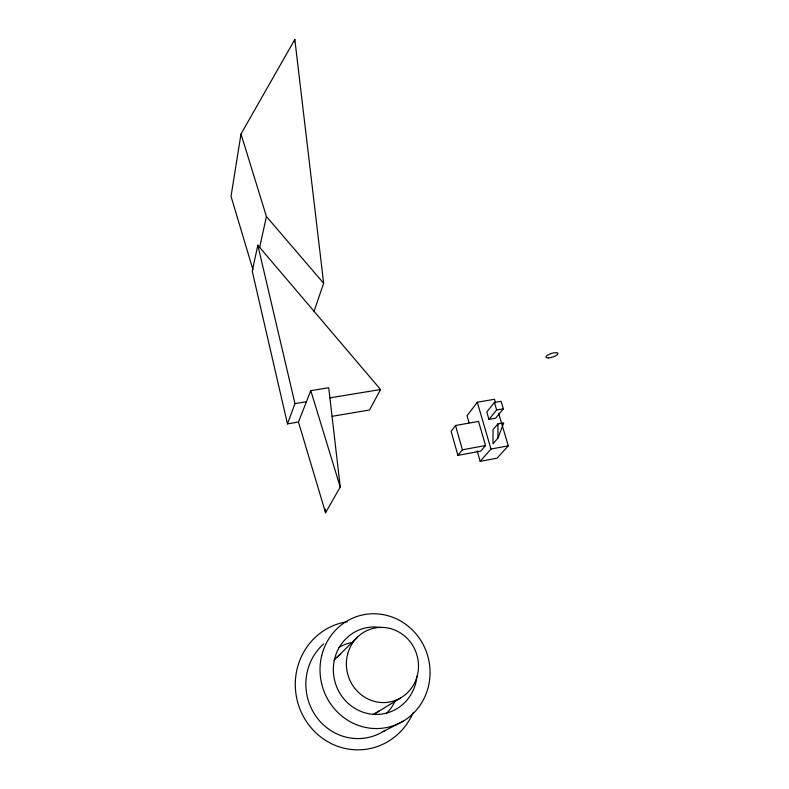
<?xml version="1.0" encoding="UTF-8"?>
<svg xmlns="http://www.w3.org/2000/svg" width="789" height="789" viewBox="0 0 789 789"><rect width="100%" height="100%" fill="white"/><g stroke="black" fill="none" stroke-linecap="round" stroke-linejoin="round"><path stroke-width="1.18" d="M314.042 311.32L323.648 283.271L294.83 39.45L241 133.992L231.029 196.343L252.963 269.73M294.336 41.856L294.83 39.45M332.159 416.316L369.538 409.984L380.554 389.519L257.825 245.211L252.233 271.14L287.472 423.89L298.459 422.026L310.797 390.634L328.737 387.724L340.237 487.04L325.571 512.761L298.459 422.026M259.67 247.381L266.435 216.531L241 133.992M287.472 423.89L294.968 403.613L257.825 245.211M497.928 438.122L503.767 422.835L497.928 423.88L493.026 429.67L493.007 443.753L497.928 438.122L497.928 423.88M455.519 425.498L451.13 431.327L457.886 455.361L480.748 451.13L485.541 445.548L478.528 421.415L455.519 425.498L462.403 449.809L457.886 455.361M495.482 402.775L494.447 399.283L477.315 402.232L467.049 415.714L469.07 422.736M494.407 402.459L486.783 412.016L488.953 419.413L495.531 418.249L503.352 408.82L501.094 401.305L494.407 402.459L496.646 409.994L488.953 419.413M477.138 450.815L480.166 461.338L490.985 449.04L508.303 445.834L498.599 413.249M508.303 445.834L497.021 458.172L480.166 461.338M336.942 657.296L357.604 637.019M375.682 713.148L400.417 698.097M383.04 731.65L403.238 721.146M462.403 449.809L485.541 445.548M496.646 409.994L503.352 408.82M294.968 403.613L306.438 401.719M330.009 397.843L380.554 389.519M266.435 216.531L323.648 283.271M310.797 390.634L340.237 487.04M477.315 402.232L490.985 449.04M325.167 509.112L325.571 512.761M413.15 712.664A64.461 61.522 80 0 1 308.035 723.868A64.461 61.522 80 0 1 347.14 621.762M384.943 730.456A53.613 51.167 80 0 1 316.083 716.451A53.613 51.167 80 0 1 323.677 643.923M416.947 676.272A43.868 41.778 74.9 0 1 370.406 714.006A43.868 41.778 74.9 0 1 333.678 664.042A43.868 41.778 74.9 0 1 381.136 627.571M334.003 660.521A34.509 32.931 79.3 0 1 340.769 654.15M379.322 710.731A34.509 32.931 79.3 0 1 372.773 714.617M339.023 647.453A41.206 39.312 79.3 0 1 352.752 642.354M395.417 700.316A41.206 39.312 79.3 0 1 386.137 713.7M347.633 654.111A37.754 35.899 73 0 0 391.63 701.599A37.754 35.899 73 0 0 408.031 639.277A37.754 35.899 73 0 0 347.633 654.111M321.734 655.551A57.577 54.835 74.9 0 0 389.855 726.797A57.577 54.835 74.9 0 0 413.515 631.121A57.577 54.835 74.9 0 0 321.734 655.551M548.513 357.881A6.273 1.903 -17.5 0 0 557.971 353.758A6.273 1.903 -17.5 0 0 549.469 354.182A6.273 1.903 -17.5 0 0 548.513 357.881"/></g></svg>
